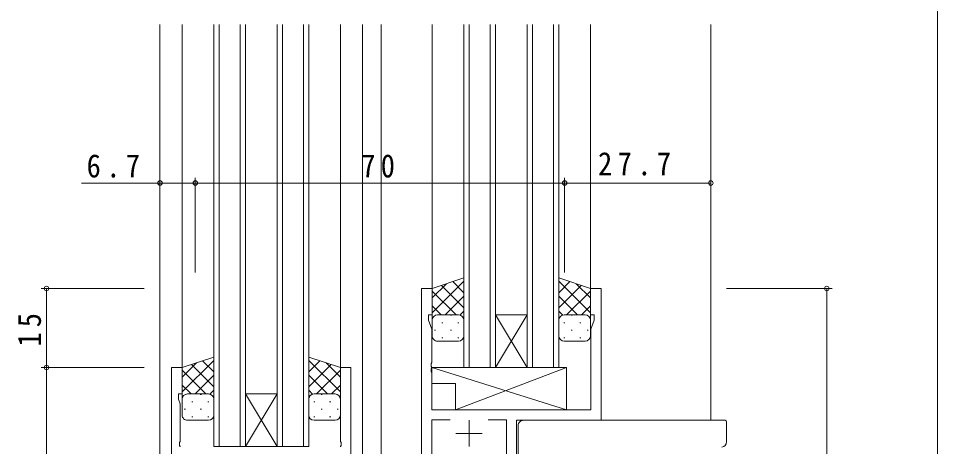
# Model space of a CAD drawing. Units: millimetres, scale not verified. Extents: x -594 to 539, y -420 to 386.
# Drawn here: x -412.3 to -238.1, y -139.9 to -58.7 of the extents above; entities that cross this region are included whole.
import ezdxf

# ---------------------------------------------------------------- set-up
doc = ezdxf.new("R2010")
doc.units = ezdxf.units.MM
doc.header["$LTSCALE"] = 2
for name, color, linetype, lineweight in [('0-3_YKK_11', 7, 'Continuous', 9), ('0-4_YKK_12', 2, 'Continuous', 9), ('0-5_YKK_13', 4, 'Continuous', 9), ('0-7_YKK_D', 6, 'Continuous', 9)]:
    doc.layers.add(name, color=color, linetype=linetype, lineweight=lineweight)
doc.styles.add('ＭＳ ゴシック', font='')
doc.styles.get('ＭＳ ゴシック').set_extended_font_data('MS Gothic')

msp = doc.modelspace()

# ---------------------------------------------------------------- linework, layer by layer
at = {"layer": '0-3_YKK_11'}
for p, q in [((-333.853, -109.902), (-335.853, -109.902)), ((-335.853, -109.902), (-335.853, -190.252)), ((-333.853, -114.902), (-333.853, -109.902)), ((-303.853, -109.902), (-303.853, -114.902)), ((-301.853, -109.902), (-303.853, -109.902)), ((-301.853, -134.902), (-301.853, -109.902)), ((-334.553, -114.902), (-333.853, -114.902)), ((-334.553, -115.902), (-334.553, -114.902)), ((-303.853, -114.902), (-303.153, -114.902)), ((-303.153, -114.902), (-303.153, -115.902)), ((-333.923, -117.633), (-334.553, -115.902)), ((-303.153, -115.902), (-303.783, -117.633)), ((-333.923, -123.944), (-333.923, -117.633)), ((-303.783, -117.633), (-303.783, -132.902)), ((-383.253, -124.902), (-381.253, -124.902)), ((-383.253, -149.902), (-383.253, -124.902)), ((-381.253, -124.902), (-381.253, -129.902)), ((-351.253, -124.902), (-351.253, -138.944)), ((-349.253, -124.902), (-351.253, -124.902)), ((-349.253, -145.902), (-349.253, -124.902)), ((-334.043, -124.127), (-333.923, -123.944)), ((-334.043, -124.677), (-334.043, -124.127)), ((-333.923, -124.86), (-334.043, -124.677)), ((-334.043, -125.127), (-333.923, -124.944)), ((-334.043, -125.677), (-334.043, -125.127)), ((-333.923, -124.944), (-333.923, -124.86)), ((-333.923, -125.86), (-334.043, -125.677)), ((-333.923, -132.902), (-333.923, -125.86)), ((-381.953, -129.902), (-381.953, -130.906)), ((-381.253, -129.902), (-381.953, -129.902)), ((-381.953, -130.906), (-381.623, -131.813)), ((-381.623, -131.813), (-381.623, -138.944)), ((-303.783, -132.902), (-333.923, -132.902)), ((-333.923, -134.832), (-333.923, -179.902)), ((-330.44, -134.832), (-333.923, -134.832)), ((-330.44, -134.832), (-333.923, -134.832)), ((-326.853, -134.902), (-326.853, -139.902)), ((-319.783, -134.832), (-323.266, -134.832)), ((-319.783, -179.902), (-319.783, -134.832)), ((-317.853, -134.902), (-301.853, -134.902)), ((-317.853, -183.902), (-317.853, -134.902)), ((-329.353, -137.402), (-324.353, -137.402)), ((-381.623, -138.944), (-381.743, -139.127)), ((-381.743, -139.127), (-381.743, -139.677)), ((-351.253, -138.944), (-351.133, -139.127)), ((-351.133, -139.127), (-351.133, -139.677)), ((-381.743, -139.677), (-381.623, -139.86)), ((-381.623, -139.86), (-381.623, -139.944)), ((-351.133, -139.677), (-351.253, -139.86)), ((-351.253, -139.86), (-351.253, -139.944))]:
    msp.add_line(p, q, dxfattribs=at)
at = {"layer": '0-4_YKK_12'}
for p, q in [((-385.453, -59.807), (-385.453, -149.902)), ((-381.253, -59.807), (-381.253, -125.402)), ((-375.254, -139.897), (-375.254, -59.807)), ((-374.254, -59.807), (-374.254, -139.897)), ((-370.254, -139.897), (-370.254, -59.807)), ((-369.254, -59.807), (-369.254, -139.897)), ((-363.254, -139.897), (-363.254, -59.807)), ((-362.254, -59.807), (-362.254, -139.897)), ((-358.254, -59.807), (-358.254, -139.897)), ((-357.254, -139.897), (-357.254, -59.807)), ((-351.253, -59.807), (-351.253, -125.402)), ((-347.053, -59.807), (-347.053, -224.902)), ((-343.553, -59.807), (-343.553, -190.902)), ((-333.853, -59.807), (-333.853, -110.402)), ((-327.853, -124.897), (-327.853, -59.807)), ((-326.853, -59.807), (-326.853, -124.897)), ((-322.853, -124.897), (-322.853, -59.807)), ((-321.853, -59.807), (-321.853, -124.897)), ((-315.853, -59.807), (-315.853, -124.897)), ((-314.853, -124.897), (-314.853, -59.807)), ((-310.853, -59.807), (-310.853, -124.897)), ((-309.853, -59.807), (-309.853, -124.897)), ((-303.853, -59.807), (-303.853, -110.402)), ((-281.053, -59.807), (-281.053, -134.902)), ((-321.853, -124.897), (-315.853, -114.897)), ((-315.853, -124.897), (-321.853, -114.897)), ((-315.853, -114.897), (-321.853, -114.897)), ((-309.853, -124.897), (-315.853, -124.897)), ((-369.254, -139.897), (-363.254, -129.897)), ((-363.254, -139.897), (-369.254, -129.897)), ((-363.254, -129.897), (-369.254, -129.897)), ((-302.153, -134.902), (-281.056, -134.902)), ((-357.254, -139.897), (-363.254, -139.897))]:
    msp.add_line(p, q, dxfattribs=at)
for points in [[(-315.853, -124.897), (-321.853, -124.897), (-327.853, -124.897)], [(-363.254, -139.897), (-369.254, -139.897), (-375.254, -139.897)]]:
    msp.add_lwpolyline(points, dxfattribs=at)
at = {"layer": '0-5_YKK_13'}
for p, q in [((-327.853, -107.902), (-333.853, -109.902)), ((-327.853, -115.902), (-327.853, -107.902)), ((-309.853, -107.902), (-303.853, -109.902)), ((-309.853, -115.902), (-309.853, -107.902)), ((-333.853, -114.534), (-327.853, -108.534)), ((-333.853, -111.705), (-331.148, -109)), ((-327.853, -113.553), (-332.092, -109.315)), ((-327.853, -110.725), (-329.97, -108.608)), ((-303.853, -114.534), (-309.853, -108.534)), ((-309.853, -110.725), (-307.736, -108.608)), ((-309.853, -113.553), (-305.615, -109.315)), ((-303.853, -111.705), (-306.558, -109)), ((-333.853, -109.902), (-333.853, -115.902)), ((-329.333, -114.902), (-333.853, -110.382)), ((-331.393, -114.902), (-327.853, -111.362)), ((-306.313, -114.902), (-309.853, -111.362)), ((-308.373, -114.902), (-303.853, -110.382)), ((-303.853, -109.902), (-303.853, -115.902)), ((-332.161, -114.902), (-333.853, -113.21)), ((-305.545, -114.902), (-303.853, -113.21)), ((-332.853, -114.902), (-328.853, -114.902)), ((-332.853, -114.902), (-328.853, -114.902)), ((-328.598, -114.935), (-327.853, -114.19)), ((-309.109, -114.935), (-309.853, -114.19)), ((-304.853, -114.902), (-308.853, -114.902)), ((-304.853, -114.902), (-308.853, -114.902)), ((-333.853, -118.902), (-333.853, -115.902)), ((-333.268, -114.992), (-333.233, -114.992)), ((-332.018, -116.407), (-331.818, -116.407)), ((-330.403, -114.992), (-330.203, -114.992)), ((-328.988, -116.407), (-328.788, -116.407)), ((-327.853, -115.902), (-327.853, -118.902)), ((-309.853, -115.902), (-309.853, -118.902)), ((-308.718, -116.407), (-308.918, -116.407)), ((-307.303, -114.992), (-307.503, -114.992)), ((-305.688, -116.407), (-305.888, -116.407)), ((-304.439, -114.992), (-304.473, -114.992)), ((-303.853, -118.902), (-303.853, -115.902)), ((-333.433, -117.822), (-333.233, -117.822)), ((-330.403, -117.822), (-330.203, -117.822)), ((-307.303, -117.822), (-307.503, -117.822)), ((-304.273, -117.822), (-304.473, -117.822)), ((-328.853, -119.902), (-332.853, -119.902)), ((-332.018, -119.237), (-331.818, -119.237)), ((-328.988, -119.237), (-328.788, -119.237)), ((-308.718, -119.237), (-308.918, -119.237)), ((-308.853, -119.902), (-304.853, -119.902)), ((-305.688, -119.237), (-305.888, -119.237)), ((-375.253, -122.902), (-381.253, -124.902)), ((-381.253, -129.534), (-375.253, -123.534)), ((-375.253, -125.725), (-377.371, -123.608)), ((-375.253, -130.902), (-375.253, -122.902)), ((-357.253, -122.902), (-351.253, -124.902)), ((-357.253, -130.902), (-357.253, -122.902)), ((-351.253, -129.534), (-357.253, -123.534)), ((-357.253, -125.725), (-355.136, -123.608)), ((-381.253, -126.705), (-378.548, -124)), ((-381.253, -124.902), (-381.253, -130.902)), ((-376.733, -129.902), (-381.253, -125.382)), ((-375.253, -128.553), (-379.492, -124.315)), ((-357.253, -128.553), (-353.015, -124.315)), ((-355.774, -129.902), (-351.253, -125.382)), ((-351.253, -126.705), (-353.958, -124)), ((-351.253, -124.902), (-351.253, -130.902)), ((-308.427, -124.902), (-333.923, -124.902)), ((-329.427, -132.902), (-308.427, -124.902)), ((-308.427, -124.902), (-308.427, -132.902)), ((-378.793, -129.902), (-375.253, -126.362)), ((-353.714, -129.902), (-357.253, -126.362)), ((-379.562, -129.902), (-381.253, -128.21)), ((-352.945, -129.902), (-351.253, -128.21)), ((-329.427, -127.902), (-333.923, -127.902)), ((-329.427, -127.902), (-329.427, -132.902)), ((-380.668, -129.992), (-380.633, -129.992)), ((-380.253, -129.902), (-376.253, -129.902)), ((-380.253, -129.902), (-376.253, -129.902)), ((-377.803, -129.992), (-377.603, -129.992)), ((-375.998, -129.935), (-375.253, -129.19)), ((-356.509, -129.935), (-357.253, -129.19)), ((-352.253, -129.902), (-356.253, -129.902)), ((-352.253, -129.902), (-356.253, -129.902)), ((-354.703, -129.992), (-354.903, -129.992)), ((-351.839, -129.992), (-351.873, -129.992)), ((-381.253, -133.902), (-381.253, -130.902)), ((-379.418, -131.407), (-379.218, -131.407)), ((-376.388, -131.407), (-376.188, -131.407)), ((-375.253, -130.902), (-375.253, -133.902)), ((-357.253, -130.902), (-357.253, -133.902)), ((-356.118, -131.407), (-356.318, -131.407)), ((-353.088, -131.407), (-353.288, -131.407)), ((-351.253, -133.902), (-351.253, -130.902)), ((-380.833, -132.822), (-380.633, -132.822)), ((-377.803, -132.822), (-377.603, -132.822)), ((-354.703, -132.822), (-354.903, -132.822)), ((-351.673, -132.822), (-351.873, -132.822)), ((-308.427, -132.902), (-329.427, -132.902)), ((-376.253, -134.902), (-380.253, -134.902)), ((-379.418, -134.237), (-379.218, -134.237)), ((-376.388, -134.237), (-376.188, -134.237)), ((-356.118, -134.237), (-356.318, -134.237)), ((-356.253, -134.902), (-352.253, -134.902)), ((-353.088, -134.237), (-353.288, -134.237)), ((-316.553, -134.902), (-281.053, -134.902)), ((-278.353, -134.902), (-281.053, -134.902)), ((-278.053, -138.986), (-278.053, -135.202)), ((-317.553, -142.354), (-317.553, -135.902))]:
    msp.add_line(p, q, dxfattribs=at)
msp.add_lwpolyline([(-308.427, -132.902), (-333.923, -124.902), (-333.923, -127.902)], dxfattribs=at)
for centre, radius, start, end in [((-332.853, -115.902), 1, 89.99989, 179.99989), ((-332.853, -115.902), 1, 89.99989, 179.99989), ((-328.853, -115.902), 1, 359.99989, 89.99989), ((-328.853, -115.902), 1, 359.99989, 89.99989), ((-308.853, -115.902), 1, 90.00009, 180.00009), ((-308.853, -115.902), 1, 90.00009, 180.00009), ((-304.853, -115.902), 1, 0.00009, 90.00009), ((-304.853, -115.902), 1, 0.00009, 90.00009), ((-332.853, -118.902), 1, 179.99989, 269.99989), ((-328.853, -118.902), 1, 269.99989, 359.99989), ((-308.853, -118.902), 1, 180.00009, 270.00009), ((-304.853, -118.902), 1, 270.00009, 0.00009), ((-380.253, -130.902), 1, 89.99989, 179.99989), ((-380.253, -130.902), 1, 89.99989, 179.99989), ((-376.253, -130.902), 1, 359.99989, 89.99989), ((-376.253, -130.902), 1, 359.99989, 89.99989), ((-356.253, -130.902), 1, 90.00009, 180.00009), ((-356.253, -130.902), 1, 90.00009, 180.00009), ((-352.253, -130.902), 1, 0.00009, 90.00009), ((-352.253, -130.902), 1, 0.00009, 90.00009), ((-380.253, -133.902), 1, 179.99989, 269.99989), ((-376.253, -133.902), 1, 269.99989, 359.99989), ((-356.253, -133.902), 1, 180.00009, 270.00009), ((-352.253, -133.902), 1, 270.00009, 0.00009), ((-316.553, -135.902), 1, 135.57298, 180), ((-316.553, -135.902), 1, 90, 135.57298), ((-316.553, -135.902), 1, 121.36728, 135.57298), ((-278.353, -135.202), 0.3, 0, 90), ((-279.053, -138.986), 1, 275, 0)]:
    msp.add_arc(centre, radius, start, end, dxfattribs=at)
at = {"layer": '0-7_YKK_D'}
for p, q in [((-238.056, 209.098), (-238.056, -176.902)), ((-385.453, -89.902), (-400.353, -89.902)), ((-385.453, -106.902), (-385.453, -88.902)), ((-378.753, -89.902), (-385.453, -89.902)), ((-378.753, -106.902), (-378.753, -88.902)), ((-378.753, -106.902), (-378.753, -88.902)), ((-378.753, -89.902), (-308.753, -89.902)), ((-308.753, -106.902), (-308.753, -88.902)), ((-308.753, -106.902), (-308.753, -88.902)), ((-308.753, -89.902), (-281.053, -89.902)), ((-281.053, -106.902), (-281.053, -88.902)), ((-388.453, -109.902), (-407.941, -109.902)), ((-406.941, -124.902), (-406.941, -109.902)), ((-278.053, -109.902), (-258.053, -109.902)), ((-259.053, -183.902), (-259.053, -109.902)), ((-388.453, -124.902), (-407.941, -124.902)), ((-388.953, -124.902), (-407.941, -124.902)), ((-406.941, -224.902), (-406.941, -124.902))]:
    msp.add_line(p, q, dxfattribs=at)
for centre in [(-385.453, -89.902), (-378.753, -89.902), (-378.753, -89.902), (-308.753, -89.902), (-308.753, -89.902), (-281.053, -89.902), (-406.941, -109.902), (-259.053, -109.902), (-406.941, -124.902), (-406.941, -124.902)]:
    msp.add_circle(centre, 0.425, dxfattribs=at)

# ---------------------------------------------------------------- texts
at = {"layer": '0-7_YKK_D', "color": 7, "char_height": 4.399, "attachment_point": 7, "style": 'ＭＳ ゴシック'}
for s, insert in [('\\T1.38;\\W0.9;6.7', (-399.353, -88.902)), ('\\T1.36;\\W0.9;70', (-347.273, -88.902)), ('\\T1.38;\\W0.9;27.7', (-302.423, -88.502))]:
    msp.add_mtext(s, dxfattribs=dict(at, insert=insert))
at = {"layer": '0-7_YKK_D', "color": 7, "insert": (-407.941, -120.922), "char_height": 4.399, "attachment_point": 7, "rotation": 90, "style": 'ＭＳ ゴシック'}
msp.add_mtext('\\T1.36;\\W0.9;15', dxfattribs=at)

doc.saveas('drawing.dxf')
